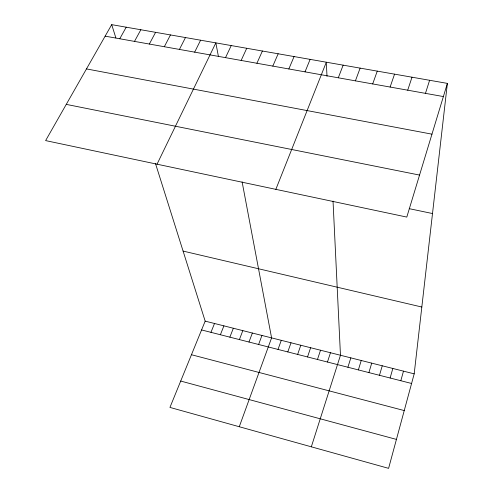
<?xml version="1.0" encoding="UTF-8"?>
<svg xmlns="http://www.w3.org/2000/svg" width="493" height="493" viewBox="0 0 493 493"><rect width="100%" height="100%" fill="white"/><g stroke="black" fill="none" stroke-linecap="round" stroke-linejoin="round"><path stroke-width="0.74" d="M155.474 163.491L205.174 321.134L169.943 407.415L388.595 468.35L414.188 373.848L447.379 83.391L111.701 24.65L45.621 140.597L406.793 217.08L447.379 83.391M400.821 380.732L403.484 371.143M390.123 378.002L392.835 368.462M379.481 375.29L382.248 365.788M368.9 372.591L371.716 363.138M358.374 369.91L361.246 360.494M347.91 367.242L350.831 357.869M425.459 93.362L429.606 80.285M311.329 446.818L340.472 355.256L333.028 201.07M327.457 362.028L330.476 352.735M407.705 90.194L412 77.204M317.461 359.483L320.53 350.227M307.527 356.95L310.639 347.731M390.111 87.051L394.554 74.147M297.636 354.43L300.798 345.248M287.801 351.922L291.012 342.783M372.683 83.939L377.262 71.121M278.021 349.432L281.275 340.324M239.271 426.735L271.588 337.884L242.1 181.831M258.609 344.484L261.949 335.45M355.41 80.852L360.13 68.126M248.977 342.031L252.367 333.034M239.401 339.585L242.827 330.63M338.297 77.795L343.146 65.156M229.867 337.157L233.343 328.239M275.846 189.349L326.317 62.21L327.001 76.298M220.389 334.741L223.902 325.855M210.955 332.337L214.517 323.488M305.019 71.855L310.128 59.376M288.843 68.965L294.081 56.566M272.808 66.099L278.163 53.78M256.908 63.264L262.387 51.019M241.145 60.448L246.74 48.283M225.517 57.656L231.229 45.566M157.039 164.194L215.848 42.879L218.362 56.184M194.661 52.147L200.596 40.204M179.427 49.423L185.473 37.56M164.323 46.724L170.473 34.935M149.342 44.05L155.597 32.335M134.484 41.4L140.844 29.753M119.756 38.768L126.214 27.189M105.145 36.155L443.38 96.56M86.478 68.915L431.967 134.164M66.265 104.38L419.543 175.077M409.221 208.668L432.509 213.543M183.088 251.085L421.823 307.028M205.174 321.134L414.188 373.848M201.575 329.946L411.581 383.474M191.457 354.726L404.248 410.57M180.709 381.052L396.434 439.411M111.701 24.65L115.873 37.887"/></g></svg>
